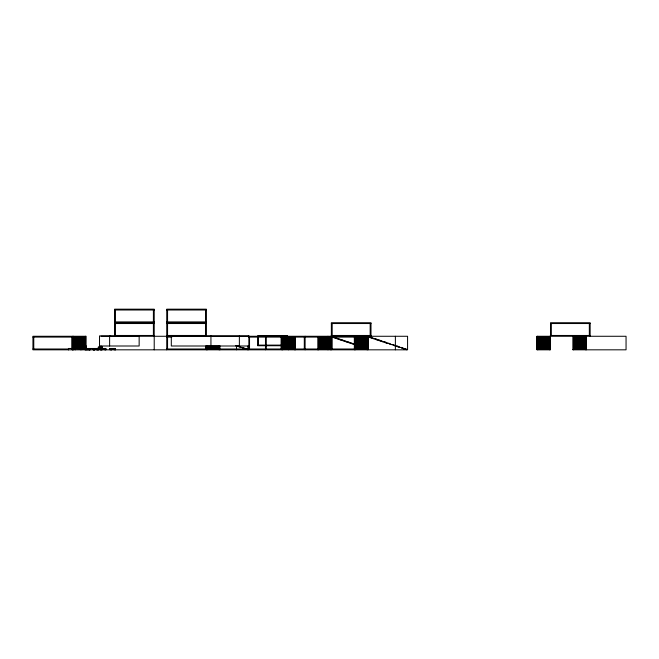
<?xml version="1.0" encoding="UTF-8"?>
<svg xmlns="http://www.w3.org/2000/svg" width="659" height="659" viewBox="0 0 659 659"><rect width="100%" height="100%" fill="white"/><g stroke="black" fill="none" stroke-linecap="round" stroke-linejoin="round"><path stroke-width="0.99" d="M114.584 309.994L154.214 309.994M166.743 309.994L206.374 309.994M114.584 321.913L154.214 321.913M166.743 321.913L206.374 321.913M114.584 322.729L154.214 322.729M166.743 322.729L206.374 322.729M114.584 323.536L154.214 323.536M166.743 323.536L206.374 323.536M331.362 323.536L370.992 323.536M550.512 323.536L590.143 323.536M114.584 335.464L154.214 335.464M166.743 335.464L206.374 335.464M331.362 335.464L370.992 335.464M550.512 335.464L590.143 335.464M101.033 336.271L407.575 336.271L407.575 349.822L32.95 349.822L32.95 336.271L86.131 336.271L86.065 348.94M72.581 336.617L85.159 336.617M327.49 336.617L331.362 336.617M354.394 336.617L368.958 336.617L368.958 337.293L370.992 337.293L370.992 337.968L373.027 337.968L373.027 338.644L377.088 339.319L377.088 340.003L379.123 340.003L379.123 340.678L381.157 340.678L381.157 341.354L385.218 342.029L385.218 342.713L389.288 343.388L389.288 344.064L393.349 344.739L393.349 345.423L395.384 345.423M536.97 336.617L550.512 336.617M573.841 336.617L586.419 336.617M72.581 336.955L85.159 336.955M327.49 336.955L331.362 336.955M354.394 336.955L369.979 336.955L369.979 337.63L372.005 337.63L372.005 338.306L376.075 338.981L376.075 339.665L380.136 340.341L380.136 341.016L382.171 341.016L382.171 341.692L386.232 342.375L386.232 343.051L390.301 343.726L390.301 344.402L394.362 345.077L394.362 345.761L398.431 346.436L398.431 347.112L402.492 347.787L402.492 348.471L406.562 349.146L406.562 349.822M536.97 336.955L550.512 336.955M573.841 336.955L586.419 336.955M32.95 337.087L72.581 337.087M166.743 337.087L171.826 337.087M248.715 337.087L327.976 337.087M331.362 337.087L354.731 337.087M72.581 337.293L85.159 337.293M327.49 337.293L331.362 337.293M354.394 337.293L367.944 337.293M536.97 337.293L550.512 337.293M573.841 337.293L586.419 337.293M72.581 337.63L85.159 337.63M281.912 337.63L286.747 337.63M288.683 337.63L295.463 337.63M318.783 337.63L331.362 337.63M354.394 337.63L367.944 337.63M536.97 337.63L550.512 337.63M573.841 337.63L586.419 337.63M72.581 337.968L85.159 337.968M281.912 337.968L286.747 337.968M288.683 337.968L295.463 337.968M318.783 337.968L331.362 337.968M354.394 337.968L367.944 337.968M536.97 337.968L550.512 337.968M573.841 337.968L586.419 337.968M72.581 338.306L85.159 338.306M281.912 338.306L286.747 338.306M288.683 338.306L295.463 338.306M318.783 338.306L331.362 338.306M354.394 338.306L367.944 338.306M536.97 338.306L550.512 338.306M573.841 338.306L586.419 338.306M72.581 338.644L85.159 338.644M281.912 338.644L286.747 338.644M288.683 338.644L295.463 338.644M318.783 338.644L331.362 338.644M354.394 338.644L367.944 338.644M536.97 338.644L550.512 338.644M573.841 338.644L586.419 338.644M72.581 338.981L85.159 338.981M281.912 338.981L286.747 338.981M288.683 338.981L295.463 338.981M318.783 338.981L331.362 338.981M354.394 338.981L367.944 338.981M536.97 338.981L550.512 338.981M573.841 338.981L586.419 338.981M72.581 339.319L85.159 339.319M281.912 339.319L286.747 339.319M288.683 339.319L295.463 339.319M318.783 339.319L331.362 339.319M354.394 339.319L367.944 339.319M536.97 339.319L550.512 339.319M573.841 339.319L586.419 339.319M72.581 339.665L85.159 339.665M281.912 339.665L286.747 339.665M288.683 339.665L295.463 339.665M318.783 339.665L331.362 339.665M354.394 339.665L367.944 339.665M536.97 339.665L550.512 339.665M573.841 339.665L586.419 339.665M72.581 340.003L85.159 340.003M281.912 340.003L286.747 340.003M288.683 340.003L295.463 340.003M318.783 340.003L331.362 340.003M354.394 340.003L367.944 340.003M536.97 340.003L550.512 340.003M573.841 340.003L586.419 340.003M72.581 340.341L85.159 340.341M281.912 340.341L286.747 340.341M288.683 340.341L295.463 340.341M318.783 340.341L331.362 340.341M354.394 340.341L367.944 340.341M536.97 340.341L550.512 340.341M573.841 340.341L586.419 340.341M72.581 340.678L85.159 340.678M281.912 340.678L286.747 340.678M288.683 340.678L295.463 340.678M318.783 340.678L331.362 340.678M354.394 340.678L367.944 340.678M536.97 340.678L550.512 340.678M573.841 340.678L586.419 340.678M72.581 341.016L85.159 341.016M281.912 341.016L286.747 341.016M288.683 341.016L295.463 341.016M318.783 341.016L331.362 341.016M354.394 341.016L367.944 341.016M536.97 341.016L550.512 341.016M573.841 341.016L586.419 341.016M72.581 341.354L85.159 341.354M281.912 341.354L286.747 341.354M288.683 341.354L295.463 341.354M318.783 341.354L331.362 341.354M354.394 341.354L367.944 341.354M536.97 341.354L550.512 341.354M573.841 341.354L586.419 341.354M72.581 341.692L85.159 341.692M281.912 341.692L286.747 341.692M288.683 341.692L295.463 341.692M318.783 341.692L331.362 341.692M354.394 341.692L367.944 341.692M536.97 341.692L550.512 341.692M573.841 341.692L586.419 341.692M72.581 342.029L85.159 342.029M281.912 342.029L286.747 342.029M288.683 342.029L295.463 342.029M318.783 342.029L331.362 342.029M354.394 342.029L367.944 342.029M536.97 342.029L550.512 342.029M573.841 342.029L586.419 342.029M72.581 342.375L85.159 342.375M281.912 342.375L286.747 342.375M288.683 342.375L295.463 342.375M318.783 342.375L331.362 342.375M354.394 342.375L367.944 342.375M536.97 342.375L550.512 342.375M573.841 342.375L586.419 342.375M72.581 342.713L85.159 342.713M281.912 342.713L286.747 342.713M288.683 342.713L295.463 342.713M318.783 342.713L331.362 342.713M354.394 342.713L367.944 342.713M536.97 342.713L550.512 342.713M573.841 342.713L586.419 342.713M72.581 343.051L85.159 343.051M281.912 343.051L286.747 343.051M288.683 343.051L295.463 343.051M318.783 343.051L331.362 343.051M354.394 343.051L367.944 343.051M536.97 343.051L550.512 343.051M573.841 343.051L586.419 343.051M72.581 343.388L85.159 343.388M281.912 343.388L286.747 343.388M288.683 343.388L295.463 343.388M318.783 343.388L331.362 343.388M354.394 343.388L367.944 343.388M536.97 343.388L550.512 343.388M573.841 343.388L586.419 343.388M72.581 343.726L85.159 343.726M281.912 343.726L286.747 343.726M288.683 343.726L295.463 343.726M318.783 343.726L331.362 343.726M354.394 343.726L367.944 343.726M536.97 343.726L550.512 343.726M573.841 343.726L586.419 343.726M72.581 344.064L85.159 344.064M281.912 344.064L286.747 344.064M288.683 344.064L295.463 344.064M318.783 344.064L331.362 344.064M367.944 344.064L352.705 344.064L352.705 343.388L350.67 343.388L350.67 342.713L348.636 342.713L348.636 342.029L346.609 342.029L346.609 341.354L344.575 341.354L344.575 340.678L342.54 340.678L342.54 340.003L340.505 340.003L340.505 339.319L338.479 339.319L338.479 338.644L336.444 338.644L336.444 337.968L334.41 337.968L334.41 337.293L332.383 336.955M536.97 344.064L550.512 344.064M573.841 344.064L586.419 344.064M72.581 344.402L85.159 344.402M281.912 344.402L286.747 344.402M288.683 344.402L295.463 344.402M318.783 344.402L331.362 344.402M367.944 344.402L353.718 344.402L353.718 343.726L351.684 343.726L351.684 343.051L349.657 343.051L349.657 342.375L345.588 341.692L345.588 341.016L343.553 341.016L343.553 340.341L339.492 339.665L339.492 338.981L337.457 338.981L337.457 338.306L335.431 338.306L335.431 337.63L333.396 337.63L333.396 336.955M536.97 344.402L550.512 344.402M573.841 344.402L586.419 344.402M72.581 344.739L85.159 344.739M281.912 344.739L286.747 344.739M288.683 344.739L295.463 344.739M318.783 344.739L331.362 344.739M354.394 344.739L367.944 344.739M536.97 344.739L550.512 344.739M573.841 344.739L586.419 344.739M72.581 345.077L85.159 345.077M257.71 345.118L287.25 345.118M288.683 345.077L295.463 345.077M318.783 345.077L331.362 345.077M354.394 345.077L367.944 345.077M536.97 345.077L550.512 345.077M573.841 345.077L586.419 345.077M72.581 345.423L85.159 345.423M281.912 345.423L286.747 345.423M288.683 345.423L295.463 345.423M318.783 345.423L331.362 345.423M354.394 345.423L367.944 345.423M536.97 345.423L550.512 345.423M573.841 345.423L586.419 345.423M72.581 345.761L85.794 345.843M235.502 345.761L239.571 346.436L239.571 347.112L243.632 347.787L243.632 348.471L245.667 348.471L245.667 349.146L247.702 349.146L247.702 349.822M288.683 345.761L295.463 345.761M318.783 345.761L331.362 345.761M354.394 345.761L367.944 345.761M536.97 345.761L550.512 345.761M573.841 345.761L586.419 345.761M72.581 346.099L85.159 346.099M206.374 346.099L218.953 346.099M236.523 346.099L238.55 346.099L238.55 346.774L240.584 346.774L240.584 347.45L242.619 347.45L242.619 348.133L244.654 348.133L244.654 348.809L246.68 348.809L246.68 349.484L247.702 349.484M281.912 346.099L295.463 346.099M318.783 346.099L331.362 346.099M354.394 346.099L367.944 346.099M395.384 346.099L397.41 346.099L397.41 346.774L399.445 346.774L399.445 347.45L401.479 347.45L401.479 348.133L403.514 348.133L403.514 348.809L405.54 348.809L405.54 349.484L407.575 349.484M536.97 346.099L550.512 346.099M573.841 346.099L586.419 346.099M72.581 346.436L85.159 346.436M206.374 346.436L218.953 346.436M281.912 346.436L295.463 346.436M318.783 346.436L331.362 346.436M354.394 346.436L367.944 346.436M536.97 346.436L550.512 346.436M573.841 346.436L586.419 346.436M72.581 346.774L85.159 346.774M206.374 346.774L218.953 346.774M281.912 346.774L295.463 346.774M318.783 346.774L331.362 346.774M354.394 346.774L367.944 346.774M536.97 346.774L550.512 346.774M573.841 346.774L586.419 346.774M72.581 347.112L85.794 347.112M206.374 347.112L218.953 347.112M281.912 347.112L295.463 347.112M318.783 347.112L331.362 347.112M354.394 347.112L367.944 347.112M536.97 347.112L550.512 347.112M573.841 347.112L586.419 347.112M76.609 347.194L80.571 347.194M81.831 347.194L85.794 347.194M98.29 347.194L102.252 347.194M72.581 347.45L85.159 347.45M206.374 347.45L218.953 347.45M281.912 347.45L295.463 347.45M318.783 347.45L331.362 347.45M354.394 347.45L367.944 347.45M536.97 347.45L550.512 347.45M573.841 347.45L586.419 347.45M72.581 347.787L85.159 347.787M206.374 347.787L218.953 347.787M281.912 347.787L295.463 347.787M318.783 347.787L331.362 347.787M354.394 347.787L367.944 347.787M536.97 347.787L550.512 347.787M573.841 347.787L586.419 347.787M72.581 348.133L85.159 348.133M206.374 348.133L218.953 348.133M281.912 348.133L295.463 348.133M318.783 348.133L331.362 348.133M354.394 348.133L367.944 348.133M536.97 348.133L550.512 348.133M573.841 348.133L586.419 348.133M105.91 348.471L68.445 348.471L68.445 349.822M110.127 348.471L110.127 349.822L110.045 348.471L115.358 348.471L115.358 349.822M206.374 348.471L218.953 348.471M281.912 348.471L295.463 348.471M318.783 348.471L331.362 348.471M354.394 348.471L367.944 348.471M536.97 348.471L550.512 348.471M573.841 348.471L586.419 348.471M68.445 348.553L73.767 348.57M81.831 348.553L102.491 348.743M110.045 348.57L115.358 348.553M73.767 348.669L72.408 348.702L87.383 348.973M84.706 348.636L87.145 348.636M87.894 348.743L89.245 348.702M93.347 348.743L94.698 348.702L93.347 348.809M98.29 348.669L96.931 348.94M100.522 348.743L101.947 348.743M102.763 348.743L102.153 348.537M110.045 348.743L111.396 348.636M87.894 348.875L89.245 348.809L84.706 348.908M98.998 348.776L99.608 348.973M101.947 348.875L100.522 348.809L101.947 349.006M110.045 348.809L111.396 348.875M206.374 348.809L218.953 348.809M281.912 348.809L295.463 348.809M318.783 348.809L331.362 348.809M354.394 348.809L367.944 348.809M536.97 348.809L550.512 348.809M573.841 348.809L586.419 348.809M32.95 349.006L68.52 349.006M72.408 349.048L73.767 349.006M93.347 349.048L94.698 348.94M99.41 348.908L99.913 349.006M102.993 348.908L103.677 349.113M110.045 348.94L111.396 349.048M113.126 349.113L112.417 348.809M166.743 349.006L206.374 349.006M220.263 349.006L327.976 349.006M331.362 349.006L354.731 349.006M75.48 349.146L72.408 349.179L73.767 349.311M85.794 349.113L87.145 349.179M87.688 349.081L88.199 349.179M93.347 349.146L94.698 349.146M96.931 349.081L98.29 349.146M99.913 349.081L100.423 349.179M100.596 349.081L101.947 349.146M110.045 349.146L111.396 349.179M206.374 349.146L218.953 349.146M281.912 349.146L295.463 349.146M318.783 349.146L331.362 349.146M354.394 349.146L367.944 349.146M536.97 349.146L550.512 349.146M573.841 349.146L586.419 349.146M85.794 349.212L87.145 349.245M93.347 349.278L94.698 349.245M96.931 349.245L98.29 349.311M101.947 349.245L100.423 349.245M103.982 349.212L104.484 349.385M110.045 349.245L111.396 349.278M113.43 349.212L113.941 349.385M72.408 349.352L73.767 349.385M85.794 349.352L87.145 349.418M89.006 349.517L88.298 349.212M93.347 349.352L94.698 349.451M96.931 349.352L98.29 349.385M100.596 349.418L101.947 349.352M104.896 349.517L104.386 349.278M110.045 349.385L111.396 349.352M72.408 349.517L75.48 349.484M85.794 349.583L87.145 349.55M88.907 349.484L89.377 349.822M93.347 349.583L94.698 349.583L93.347 349.723M96.931 349.55L98.29 349.484M100.596 349.55L101.947 349.583M110.045 349.484L111.396 349.517M206.374 349.484L219.925 349.484M281.912 349.484L295.463 349.484M317.811 349.484L331.362 349.484M354.394 349.484L367.944 349.484M536.97 349.484L550.512 349.484M572.869 349.484L586.419 349.484M72.408 349.616L73.767 349.616M84.706 349.69L87.145 349.723M87.894 349.657L89.822 349.789M96.931 349.723L98.29 349.657M100.522 349.69L102.046 349.789M110.045 349.69L111.396 349.723M114.65 349.616L115.259 349.822M111.519 336.56L109.616 335.909L109.616 346M590.143 336.271L590.143 322.729L550.512 322.729L550.512 349.822L536.97 349.822L536.97 336.271L626.05 336.271L626.05 349.822L572.869 349.822L572.869 336.271M589.335 323.536L589.335 335.464M586.419 336.271L586.419 349.822M585.604 336.271L585.604 349.822M573.684 336.271L573.684 349.822M551.328 323.536L551.328 335.464M549.705 336.271L549.705 349.822M537.777 336.271L537.777 349.822M395.384 336.271L395.384 349.822M370.992 336.271L370.992 322.729L331.362 322.729L331.362 349.822M370.177 323.536L370.177 335.464M367.944 336.271L367.944 349.822M367.129 336.271L367.129 349.822M355.209 336.271L355.209 349.822M354.731 344.064L354.731 344.739M354.394 336.271L354.394 349.822M332.177 323.536L332.177 335.464M332.177 337.087L332.177 349.006M330.546 336.271L330.546 349.822M327.976 336.271L327.976 349.822M327.161 337.087L327.161 349.006M318.627 337.243L318.627 349.822M317.811 336.955L317.811 349.822M305.109 336.271L305.109 349.822M304.301 337.087L304.301 349.006M295.463 336.955L295.463 349.822M294.647 337.243L294.647 349.822M289.161 337.087L289.161 349.006M288.345 337.087L288.345 349.822M287.53 337.087L287.53 349.006M286.64 336.23L286.64 345.118M282.719 337.243L282.719 349.822M281.912 337.087L281.912 349.822M281.096 337.087L281.096 349.006M266.294 337.087L266.294 349.006M265.478 336.271L265.478 349.822M258.32 336.23L258.32 345.118M249.53 337.087L249.53 349.006M248.715 346.033L248.715 349.822M247.899 346.033L247.899 349.006M239.365 335.909L239.365 346M236.523 345.761L236.523 349.822M219.925 345.761L219.925 349.822M219.109 345.95L219.109 349.822M210.938 335.909L210.938 346M207.19 345.95L207.19 349.822M206.374 336.271L206.374 309.178L166.743 309.178L166.743 349.822M206.374 345.95L206.374 349.822M205.559 309.994L205.559 321.913M205.559 323.536L205.559 335.464M205.559 346.033L205.559 349.006M167.559 309.994L167.559 321.913M167.559 323.536L167.559 335.464M167.559 337.087L167.559 349.006M154.214 349.822L154.214 309.178L114.584 309.178L114.584 336.271M153.399 309.994L153.399 321.913M153.399 323.536L153.399 335.464M115.391 309.994L115.391 321.913M115.391 323.536L115.391 335.464M114.855 349.69L114.246 349.418M114.444 349.55L113.834 349.278M114.139 348.471L114.139 349.822M113.529 349.245L113.027 349.006M112.615 348.94L112.005 348.669M112.211 348.809L111.602 348.537M111.503 348.504L111.478 349.74M111.396 348.471L111.396 349.822M105.844 348.471L105.844 349.822M105.745 349.822L104.995 349.484M105.333 349.69L104.789 349.418M104.69 348.471L104.69 349.822M104.081 349.245L103.471 348.973M103.265 348.973L102.557 348.669M102.285 348.669L102.252 347.112L98.29 347.112L98.29 349.822M102.17 347.194L102.17 348.389M101.947 348.471L101.947 349.822M101.033 345.95L101.033 349.822M100.596 348.471L100.596 349.822M100.522 348.504L100.522 348.94M99.204 348.842L98.595 348.57M98.207 348.471L98.207 349.822M97.952 348.471L97.952 349.822M97.013 348.471L97.013 349.822M96.931 348.471L96.931 349.822M94.698 348.471L94.698 349.822M94.616 348.471L94.616 349.822M94.072 348.553L94.072 349.74M93.99 348.471L93.99 349.822M93.421 348.471L93.347 349.822M93.265 348.553L93.265 349.74M90.028 348.471L90.028 349.822M89.945 348.553L89.921 349.822M89.245 348.504L89.245 348.94M88.808 348.471L88.808 349.822M88.603 349.385L88.199 349.245M87.894 348.471L87.894 348.94M85.794 345.761L85.794 349.822M85.711 345.843L85.711 347.029M85.711 347.194L85.711 348.389M85.711 348.553L85.711 349.74M85.316 336.271L85.316 348.858M84.706 348.504L84.706 348.94M81.831 345.761L81.831 349.822M80.571 345.761L80.571 349.822M80.497 345.843L80.497 347.029M80.497 347.194L80.497 348.389M76.609 345.761L76.609 348.471M75.258 348.471L75.258 349.822M73.767 348.471L73.767 349.822M73.396 336.271L73.396 348.858M72.581 336.271L72.581 349.006M72.49 348.471L72.49 349.822M72.408 348.471L72.408 349.822M71.765 337.087L71.765 349.006M68.528 348.553L68.528 349.74M33.766 337.087L33.766 349.006M287.25 335.629L257.71 335.629L257.71 345.728L287.25 345.728L287.25 335.629M139.148 335.909L99.517 335.909L99.517 346L139.148 346L139.148 335.909M248.855 335.909L171.307 335.909L171.307 346L248.855 346L248.855 335.909M87.145 349.822L87.145 348.471L87.062 349.822"/></g></svg>
